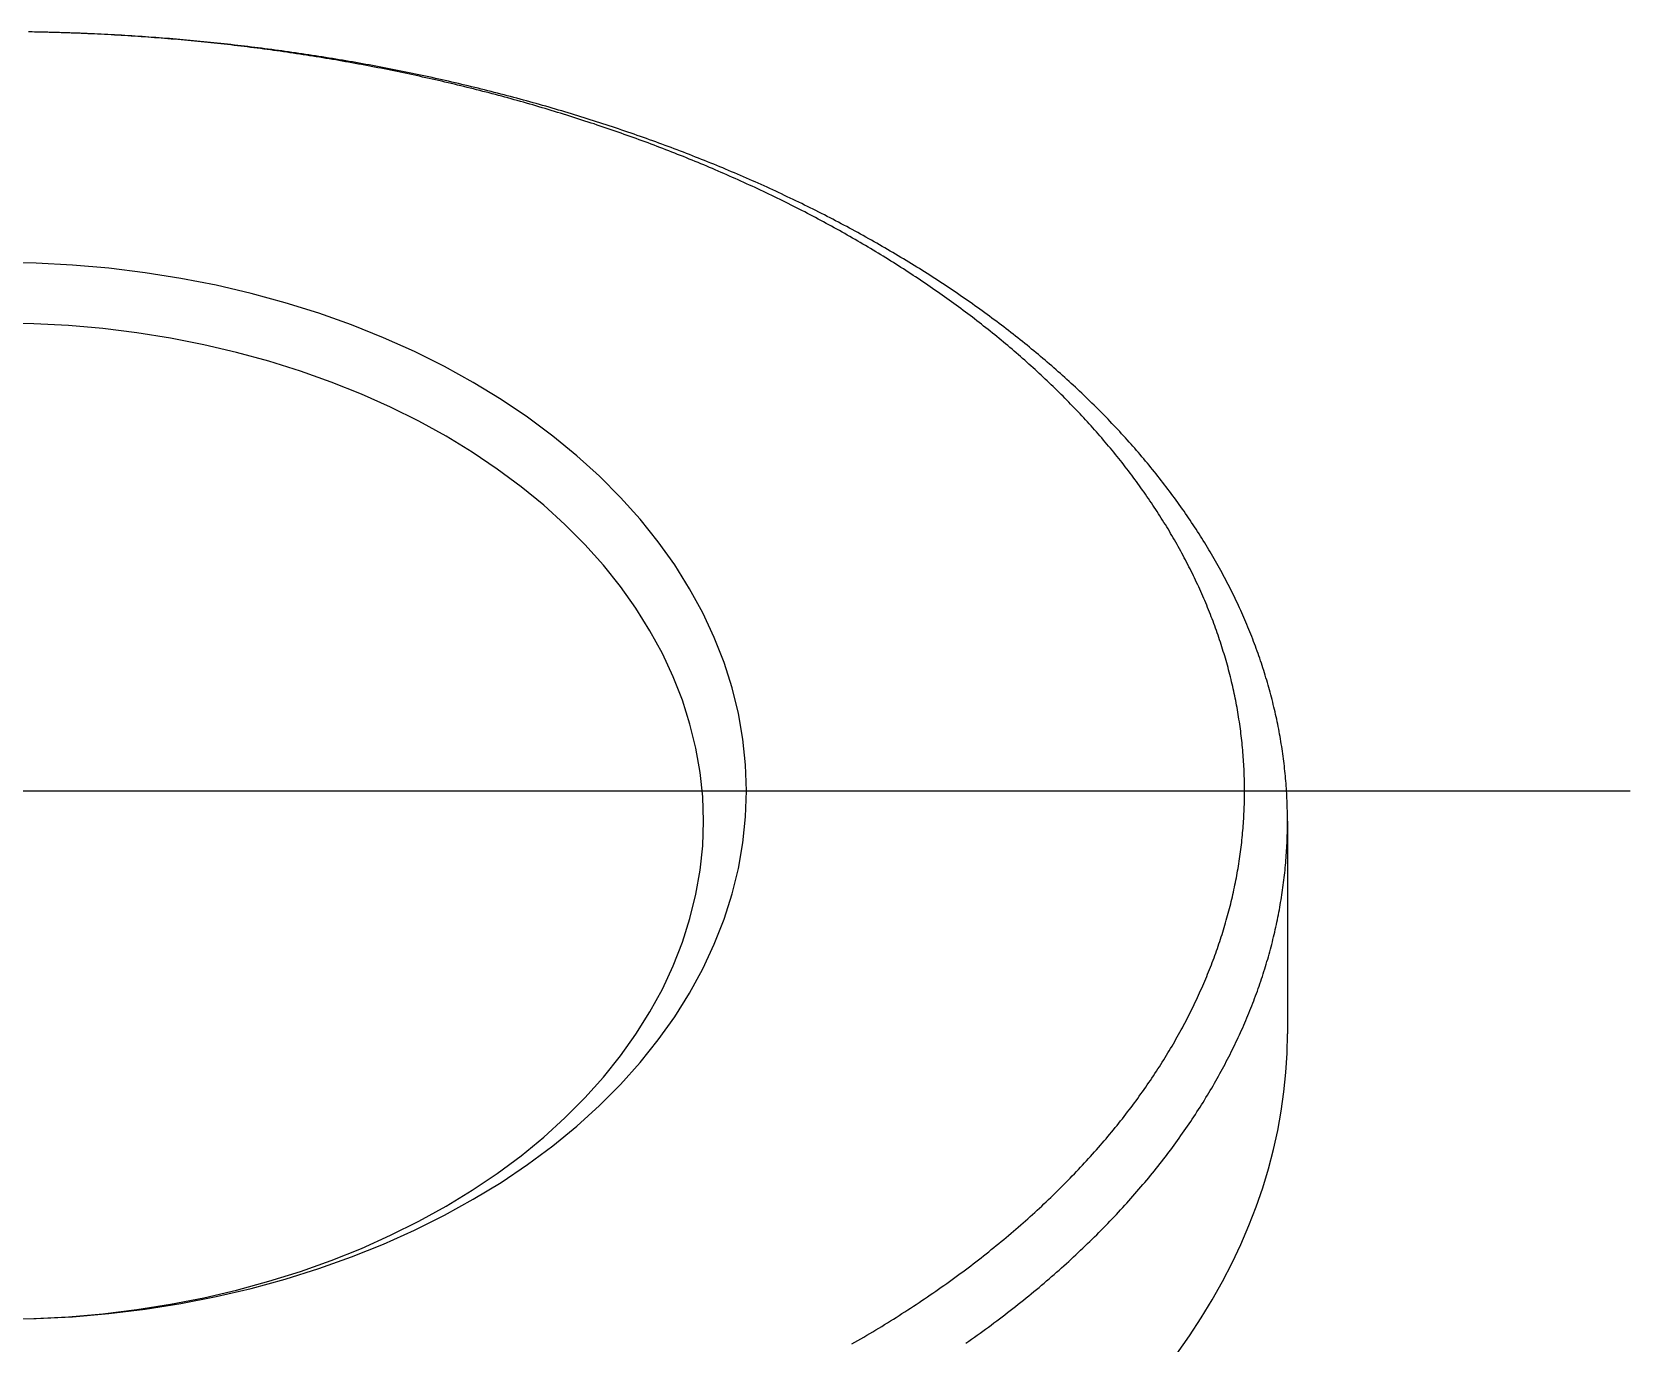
# Model space of a CAD drawing. Extents: x -8.1 to 52.5, y -19.1 to 43.1.
# Drawn here: x 43.22 to 52.53, y 33.47 to 41.11 of the extents above; entities that cross this region are included whole.
import ezdxf

# ---------------------------------------------------------------- set-up
doc = ezdxf.new("R2010")
doc.units = 0
doc.linetypes.add('CENTER', pattern=[50.8, 31.75, -6.35, 6.35, -6.35])
doc.layers.get('0').update_dxf_attribs({"linetype": 'CONTINUOUS'})
doc.layers.add('CENTER', color=1, linetype='CENTER')

msp = doc.modelspace()

# ---------------------------------------------------------------- linework, layer by layer
at = {"color": 7, "linetype": 'CONTINUOUS'}
msp.add_line((50.533025, 36.510943), (50.533025, 35.273506), dxfattribs=at)
at = {"color": 7}
for points in [[(48.6604, 33.4726, 0), (48.677, 33.4842, 0), (48.6936, 33.4958, 0), (48.71, 33.5075, 0), (48.7265, 33.5191, 0), (48.7429, 33.5309, 0), (48.7592, 33.5426, 0), (48.7754, 33.5544, 0), (48.7916, 33.5663, 0), (48.8077, 33.5782, 0), (48.8238, 33.5901, 0), (48.8398, 33.602, 0), (48.8557, 33.614, 0), (48.8715, 33.626, 0), (48.8873, 33.638, 0), (48.9031, 33.6501, 0), (48.9187, 33.6622, 0), (48.9343, 33.6744, 0), (48.9498, 33.6865, 0), (48.9653, 33.6987, 0), (48.9807, 33.711, 0), (48.996, 33.7232, 0), (49.0112, 33.7355, 0), (49.0264, 33.7478, 0), (49.0415, 33.7602, 0), (49.0565, 33.7726, 0), (49.0715, 33.785, 0), (49.0864, 33.7974, 0), (49.1012, 33.8099, 0), (49.1159, 33.8224, 0), (49.1306, 33.8349, 0), (49.1452, 33.8475, 0), (49.1598, 33.8601, 0), (49.1742, 33.8727, 0), (49.1886, 33.8853, 0), (49.2029, 33.8979, 0), (49.2172, 33.9106, 0), (49.2314, 33.9233, 0), (49.2455, 33.9361, 0), (49.2595, 33.9488, 0), (49.2734, 33.9616, 0), (49.2873, 33.9744, 0), (49.3011, 33.9873, 0), (49.3148, 34.0001, 0), (49.3285, 34.013, 0), (49.3421, 34.0259, 0), (49.3556, 34.0388, 0), (49.369, 34.0518, 0), (49.3824, 34.0647, 0), (49.3957, 34.0777, 0), (49.4089, 34.0907, 0), (49.422, 34.1038, 0), (49.4351, 34.1168, 0), (49.448, 34.1299, 0), (49.4609, 34.143, 0), (49.4738, 34.1561, 0), (49.4865, 34.1693, 0), (49.4992, 34.1824, 0), (49.5118, 34.1956, 0), (49.5243, 34.2088, 0), (49.5367, 34.222, 0), (49.5491, 34.2352, 0), (49.5614, 34.2485, 0), (49.5736, 34.2617, 0), (49.5857, 34.275, 0), (49.5977, 34.2883, 0), (49.6097, 34.3016, 0), (49.6216, 34.315, 0), (49.6334, 34.3283, 0), (49.6451, 34.3417, 0), (49.6568, 34.3551, 0), (49.6683, 34.3685, 0), (49.6798, 34.3819, 0), (49.6912, 34.3953, 0), (49.7026, 34.4087, 0), (49.7138, 34.4222, 0), (49.725, 34.4356, 0), (49.7361, 34.4491, 0), (49.7471, 34.4626, 0), (49.758, 34.4761, 0), (49.7689, 34.4897, 0), (49.7796, 34.5032, 0), (49.7903, 34.5168, 0), (49.8009, 34.5303, 0), (49.8115, 34.5439, 0), (49.822, 34.5575, 0), (49.8323, 34.5711, 0), (49.8426, 34.5848, 0), (49.8529, 34.5984, 0), (49.863, 34.6121, 0), (49.8731, 34.6257, 0), (49.8831, 34.6394, 0), (49.893, 34.6531, 0), (49.9029, 34.6668, 0), (49.9126, 34.6805, 0), (49.9223, 34.6943, 0), (49.9319, 34.708, 0), (49.9414, 34.7218, 0), (49.9509, 34.7355, 0), (49.9603, 34.7493, 0), (49.9696, 34.7631, 0), (49.9788, 34.7769, 0), (49.9879, 34.7907, 0), (49.997, 34.8046, 0), (50.006, 34.8184, 0), (50.0149, 34.8323, 0), (50.0237, 34.8461, 0), (50.0325, 34.86, 0), (50.0412, 34.8739, 0), (50.0498, 34.8878, 0), (50.0583, 34.9017, 0), (50.0668, 34.9156, 0), (50.0751, 34.9296, 0), (50.0834, 34.9435, 0), (50.0916, 34.9574, 0), (50.0998, 34.9714, 0), (50.1078, 34.9854, 0), (50.1158, 34.9994, 0), (50.1237, 35.0133, 0), (50.1316, 35.0273, 0), (50.1393, 35.0414, 0), (50.147, 35.0554, 0), (50.1546, 35.0694, 0), (50.1621, 35.0834, 0), (50.1696, 35.0975, 0), (50.1769, 35.1115, 0), (50.1842, 35.1256, 0), (50.1914, 35.1397, 0), (50.1986, 35.1537, 0), (50.2057, 35.1678, 0), (50.2126, 35.1819, 0), (50.2196, 35.196, 0), (50.2264, 35.2101, 0), (50.2331, 35.2243, 0), (50.2398, 35.2384, 0), (50.2464, 35.2525, 0), (50.253, 35.2667, 0), (50.2594, 35.2808, 0), (50.2658, 35.295, 0), (50.2721, 35.3091, 0), (50.2783, 35.3233, 0), (50.2845, 35.3375, 0), (50.2905, 35.3517, 0), (50.2965, 35.3659, 0), (50.3025, 35.3801, 0), (50.3083, 35.3943, 0), (50.3141, 35.4085, 0), (50.3198, 35.4227, 0), (50.3254, 35.4369, 0), (50.3309, 35.4511, 0), (50.3364, 35.4654, 0), (50.3418, 35.4796, 0), (50.3471, 35.4939, 0), (50.3523, 35.5081, 0), (50.3575, 35.5224, 0), (50.3626, 35.5366, 0), (50.3676, 35.5509, 0), (50.3725, 35.5652, 0), (50.3774, 35.5794, 0), (50.3822, 35.5937, 0), (50.3869, 35.608, 0), (50.3915, 35.6223, 0), (50.3961, 35.6366, 0), (50.4006, 35.6509, 0), (50.405, 35.6652, 0), (50.4093, 35.6795, 0), (50.4136, 35.6939, 0), (50.4178, 35.7082, 0), (50.4219, 35.7225, 0), (50.4259, 35.7368, 0), (50.4299, 35.7512, 0), (50.4337, 35.7655, 0), (50.4376, 35.7799, 0), (50.4413, 35.7942, 0), (50.4449, 35.8085, 0), (50.4485, 35.8229, 0), (50.452, 35.8373, 0), (50.4555, 35.8516, 0), (50.4588, 35.866, 0), (50.4621, 35.8804, 0), (50.4653, 35.8947, 0), (50.4685, 35.9091, 0), (50.4715, 35.9235, 0), (50.4745, 35.9379, 0), (50.4774, 35.9522, 0), (50.4803, 35.9666, 0), (50.483, 35.981, 0), (50.4857, 35.9954, 0), (50.4883, 36.0098, 0), (50.4909, 36.0242, 0), (50.4933, 36.0386, 0), (50.4957, 36.053, 0), (50.498, 36.0674, 0), (50.5003, 36.0818, 0), (50.5024, 36.0962, 0), (50.5045, 36.1106, 0), (50.5065, 36.125, 0), (50.5085, 36.1394, 0), (50.5104, 36.1539, 0), (50.5122, 36.1683, 0), (50.5139, 36.1827, 0), (50.5155, 36.1971, 0), (50.5171, 36.2115, 0), (50.5186, 36.226, 0), (50.52, 36.2404, 0), (50.5214, 36.2548, 0), (50.5226, 36.2692, 0), (50.5238, 36.2837, 0), (50.525, 36.2981, 0), (50.526, 36.3125, 0), (50.527, 36.327, 0), (50.5279, 36.3414, 0), (50.5287, 36.3558, 0), (50.5295, 36.3703, 0), (50.5302, 36.3847, 0), (50.5308, 36.3992, 0), (50.5313, 36.4136, 0), (50.5318, 36.428, 0), (50.5322, 36.4425, 0), (50.5325, 36.4569, 0), (50.5327, 36.4713, 0), (50.5329, 36.4858, 0), (50.533, 36.5002, 0), (50.533, 36.5147, 0), (50.533, 36.5291, 0), (50.5328, 36.5435, 0), (50.5326, 36.558, 0), (50.5323, 36.5724, 0), (50.532, 36.5868, 0), (50.5316, 36.6013, 0), (50.5311, 36.6157, 0), (50.5305, 36.6301, 0), (50.5298, 36.6445, 0), (50.5291, 36.659, 0), (50.5283, 36.6734, 0), (50.5275, 36.6878, 0), (50.5265, 36.7022, 0), (50.5255, 36.7167, 0), (50.5244, 36.7311, 0), (50.5232, 36.7455, 0), (50.522, 36.7599, 0), (50.5207, 36.7743, 0), (50.5193, 36.7887, 0), (50.5179, 36.8031, 0), (50.5163, 36.8175, 0), (50.5147, 36.8319, 0), (50.513, 36.8463, 0), (50.5113, 36.8607, 0), (50.5095, 36.8751, 0), (50.5075, 36.8894, 0), (50.5056, 36.9038, 0), (50.5035, 36.9182, 0), (50.5014, 36.9326, 0), (50.4992, 36.9469, 0), (50.4969, 36.9613, 0), (50.4946, 36.9756, 0), (50.4922, 36.99, 0), (50.4897, 37.0043, 0), (50.4871, 37.0187, 0), (50.4845, 37.033, 0), (50.4818, 37.0473, 0), (50.479, 37.0617, 0), (50.4761, 37.076, 0), (50.4732, 37.0903, 0), (50.4702, 37.1046, 0), (50.4671, 37.1189, 0), (50.464, 37.1332, 0), (50.4607, 37.1475, 0), (50.4574, 37.1618, 0), (50.4541, 37.176, 0), (50.4506, 37.1903, 0), (50.4471, 37.2045, 0), (50.4435, 37.2188, 0), (50.4399, 37.233, 0), (50.4361, 37.2473, 0), (50.4323, 37.2615, 0), (50.4284, 37.2757, 0), (50.4245, 37.2899, 0), (50.4205, 37.3041, 0), (50.4164, 37.3183, 0), (50.4122, 37.3325, 0), (50.4079, 37.3466, 0), (50.4036, 37.3608, 0), (50.3993, 37.3749, 0), (50.3948, 37.3891, 0), (50.3903, 37.4032, 0), (50.3857, 37.4173, 0), (50.381, 37.4314, 0), (50.3763, 37.4455, 0), (50.3715, 37.4596, 0), (50.3666, 37.4737, 0), (50.3616, 37.4877, 0), (50.3566, 37.5018, 0), (50.3515, 37.5158, 0), (50.3463, 37.5298, 0), (50.3411, 37.5438, 0), (50.3358, 37.5578, 0), (50.3304, 37.5718, 0), (50.325, 37.5858, 0), (50.3195, 37.5997, 0), (50.3139, 37.6137, 0), (50.3082, 37.6276, 0), (50.3025, 37.6415, 0), (50.2967, 37.6554, 0), (50.2909, 37.6693, 0), (50.2849, 37.6832, 0), (50.2789, 37.6971, 0), (50.2729, 37.7109, 0), (50.2667, 37.7247, 0), (50.2605, 37.7386, 0), (50.2542, 37.7524, 0), (50.2479, 37.7661, 0), (50.2415, 37.7799, 0), (50.235, 37.7937, 0), (50.2285, 37.8074, 0), (50.2218, 37.8211, 0), (50.2152, 37.8348, 0), (50.2084, 37.8485, 0), (50.2016, 37.8622, 0), (50.1947, 37.8758, 0), (50.1877, 37.8895, 0), (50.1807, 37.9031, 0), (50.1736, 37.9167, 0), (50.1665, 37.9303, 0), (50.1592, 37.9439, 0), (50.1519, 37.9574, 0), (50.1446, 37.9709, 0), (50.1371, 37.9844, 0), (50.1297, 37.9979, 0), (50.1221, 38.0114, 0), (50.1145, 38.0249, 0), (50.1068, 38.0383, 0), (50.099, 38.0517, 0), (50.0912, 38.0651, 0), (50.0833, 38.0785, 0), (50.0754, 38.0918, 0), (50.0674, 38.1052, 0), (50.0593, 38.1185, 0), (50.0511, 38.1318, 0), (50.0429, 38.1451, 0), (50.0347, 38.1583, 0), (50.0263, 38.1715, 0), (50.0179, 38.1848, 0), (50.0095, 38.198, 0), (50.001, 38.2111, 0), (49.9924, 38.2243, 0), (49.9837, 38.2374, 0), (49.975, 38.2505, 0), (49.9663, 38.2636, 0), (49.9574, 38.2766, 0), (49.9485, 38.2897, 0), (49.9396, 38.3027, 0), (49.9306, 38.3157, 0), (49.9215, 38.3287, 0), (49.9123, 38.3416, 0), (49.9031, 38.3545, 0), (49.8939, 38.3674, 0), (49.8846, 38.3803, 0), (49.8752, 38.3932, 0), (49.8658, 38.406, 0), (49.8563, 38.4188, 0), (49.8467, 38.4316, 0), (49.8371, 38.4444, 0), (49.8274, 38.4571, 0), (49.8177, 38.4698, 0), (49.8079, 38.4825, 0), (49.7981, 38.4952, 0), (49.7881, 38.5078, 0), (49.7782, 38.5204, 0), (49.7682, 38.533, 0), (49.7581, 38.5456, 0), (49.7479, 38.5581, 0), (49.7378, 38.5706, 0), (49.7275, 38.5831, 0), (49.7172, 38.5956, 0), (49.7068, 38.608, 0), (49.6964, 38.6204, 0), (49.6859, 38.6328, 0), (49.6754, 38.6452, 0), (49.6648, 38.6575, 0), (49.6542, 38.6698, 0), (49.6435, 38.6821, 0), (49.6327, 38.6943, 0), (49.6219, 38.7065, 0), (49.6111, 38.7187, 0), (49.6002, 38.7309, 0), (49.5892, 38.743, 0), (49.5782, 38.7552, 0), (49.5671, 38.7672, 0), (49.556, 38.7793, 0), (49.5448, 38.7913, 0), (49.5336, 38.8033, 0), (49.5223, 38.8153, 0), (49.511, 38.8272, 0), (49.4996, 38.8392, 0), (49.4882, 38.8511, 0), (49.4767, 38.8629, 0), (49.4651, 38.8748, 0), (49.4535, 38.8866, 0), (49.4419, 38.8983, 0), (49.4302, 38.9101, 0), (49.4185, 38.9218, 0), (49.4067, 38.9335, 0), (49.3948, 38.9452, 0), (49.3829, 38.9568, 0), (49.371, 38.9684, 0), (49.359, 38.98, 0), (49.3469, 38.9915, 0), (49.3348, 39.0031, 0), (49.3227, 39.0146, 0), (49.3105, 39.026, 0), (49.2983, 39.0375, 0), (49.286, 39.0489, 0), (49.2736, 39.0603, 0), (49.2612, 39.0716, 0), (49.2488, 39.0829, 0), (49.2363, 39.0942, 0), (49.2238, 39.1055, 0), (49.2112, 39.1167, 0), (49.1986, 39.128, 0), (49.1859, 39.1391, 0), (49.1732, 39.1503, 0), (49.1604, 39.1614, 0), (49.1476, 39.1725, 0), (49.1347, 39.1836, 0), (49.1218, 39.1946, 0), (49.1088, 39.2056, 0), (49.0958, 39.2166, 0), (49.0828, 39.2276, 0), (49.0697, 39.2385, 0), (49.0565, 39.2494, 0), (49.0433, 39.2602, 0), (49.0301, 39.2711, 0), (49.0168, 39.2819, 0), (49.0035, 39.2927, 0), (48.9901, 39.3034, 0), (48.9767, 39.3141, 0), (48.9632, 39.3248, 0), (48.9497, 39.3355, 0), (48.9361, 39.3461, 0), (48.9225, 39.3567, 0), (48.9089, 39.3673, 0), (48.8952, 39.3778, 0), (48.8815, 39.3883, 0), (48.8677, 39.3988, 0), (48.8539, 39.4093, 0), (48.84, 39.4197, 0), (48.8261, 39.4301, 0), (48.8122, 39.4405, 0), (48.7982, 39.4508, 0), (48.7841, 39.4611, 0), (48.77, 39.4714, 0), (48.7559, 39.4816, 0), (48.7418, 39.4918, 0), (48.7276, 39.502, 0), (48.7133, 39.5122, 0), (48.699, 39.5223, 0), (48.6847, 39.5324, 0), (48.6703, 39.5425, 0), (48.6559, 39.5525, 0), (48.6414, 39.5625, 0), (48.6269, 39.5725, 0), (48.6124, 39.5825, 0), (48.5978, 39.5924, 0), (48.5832, 39.6023, 0), (48.5685, 39.6121, 0), (48.5538, 39.6219, 0), (48.5391, 39.6317, 0), (48.5243, 39.6415, 0), (48.5095, 39.6512, 0), (48.4946, 39.6609, 0), (48.4797, 39.6706, 0), (48.4648, 39.6803, 0), (48.4498, 39.6899, 0), (48.4348, 39.6995, 0), (48.4197, 39.709, 0), (48.4046, 39.7185, 0), (48.3895, 39.728, 0), (48.3743, 39.7375, 0), (48.3591, 39.7469, 0), (48.3438, 39.7563, 0), (48.3285, 39.7657, 0), (48.3132, 39.775, 0), (48.2978, 39.7843, 0), (48.2824, 39.7936, 0), (48.267, 39.8029, 0), (48.2515, 39.8121, 0), (48.236, 39.8213, 0), (48.2205, 39.8304, 0), (48.2049, 39.8395, 0), (48.1893, 39.8486, 0), (48.1736, 39.8577, 0), (48.1579, 39.8667, 0), (48.1422, 39.8757, 0), (48.1264, 39.8847, 0), (48.1106, 39.8936, 0), (48.0948, 39.9025, 0), (48.0789, 39.9114, 0), (48.063, 39.9202, 0), (48.0471, 39.929, 0), (48.0311, 39.9378, 0), (48.0151, 39.9465, 0), (47.999, 39.9553, 0), (47.983, 39.9639, 0), (47.9668, 39.9726, 0), (47.9507, 39.9812, 0), (47.9345, 39.9898, 0), (47.9183, 39.9983, 0), (47.9021, 40.0069, 0), (47.8858, 40.0154, 0), (47.8695, 40.0238, 0), (47.8531, 40.0322, 0), (47.8367, 40.0406, 0), (47.8203, 40.049, 0), (47.8039, 40.0573, 0), (47.7874, 40.0656, 0), (47.7709, 40.0739, 0), (47.7544, 40.0821, 0), (47.7378, 40.0903, 0), (47.7212, 40.0985, 0), (47.7046, 40.1067, 0), (47.6879, 40.1148, 0), (47.6712, 40.1228, 0), (47.6545, 40.1309, 0), (47.6377, 40.1389, 0), (47.6209, 40.1469, 0), (47.6041, 40.1548, 0), (47.5873, 40.1627, 0), (47.5704, 40.1706, 0), (47.5535, 40.1784, 0), (47.5366, 40.1863, 0), (47.5196, 40.194, 0), (47.5026, 40.2018, 0), (47.4856, 40.2095, 0), (47.4686, 40.2172, 0), (47.4515, 40.2248, 0), (47.4344, 40.2325, 0), (47.4173, 40.24, 0), (47.4001, 40.2476, 0), (47.3829, 40.2551, 0), (47.3657, 40.2626, 0), (47.3485, 40.2701, 0), (47.3312, 40.2775, 0), (47.3139, 40.2849, 0), (47.2966, 40.2922, 0), (47.2792, 40.2995, 0), (47.2619, 40.3068, 0), (47.2445, 40.3141, 0), (47.227, 40.3213, 0), (47.2096, 40.3285, 0), (47.1921, 40.3357, 0), (47.1746, 40.3428, 0), (47.1571, 40.3499, 0), (47.1395, 40.357, 0), (47.1219, 40.364, 0), (47.1043, 40.371, 0), (47.0867, 40.3779, 0), (47.069, 40.3849, 0), (47.0514, 40.3918, 0), (47.0337, 40.3986, 0), (47.0159, 40.4054, 0), (46.9982, 40.4122, 0), (46.9804, 40.419, 0), (46.9626, 40.4257, 0), (46.9448, 40.4324, 0), (46.927, 40.4391, 0), (46.9091, 40.4457, 0), (46.8912, 40.4523, 0), (46.8733, 40.4589, 0), (46.8554, 40.4654, 0), (46.8374, 40.4719, 0), (46.8194, 40.4784, 0), (46.8014, 40.4848, 0), (46.7834, 40.4912, 0), (46.7654, 40.4976, 0), (46.7473, 40.5039, 0), (46.7292, 40.5102, 0), (46.7111, 40.5165, 0), (46.693, 40.5227, 0), (46.6749, 40.5289, 0), (46.6567, 40.5351, 0), (46.6385, 40.5412, 0), (46.6203, 40.5473, 0), (46.6021, 40.5534, 0), (46.5838, 40.5594, 0), (46.5656, 40.5654, 0), (46.5473, 40.5714, 0), (46.529, 40.5773, 0), (46.5106, 40.5832, 0), (46.4923, 40.589, 0), (46.4739, 40.5949, 0), (46.4555, 40.6007, 0), (46.4371, 40.6064, 0), (46.4187, 40.6122, 0), (46.4003, 40.6179, 0), (46.3818, 40.6235, 0), (46.3634, 40.6292, 0), (46.3449, 40.6348, 0), (46.3264, 40.6403, 0), (46.3078, 40.6458, 0), (46.2893, 40.6513, 0), (46.2707, 40.6568, 0), (46.2521, 40.6622, 0), (46.2335, 40.6676, 0), (46.2149, 40.673, 0), (46.1963, 40.6783, 0), (46.1776, 40.6836, 0), (46.159, 40.6889, 0), (46.1403, 40.6941, 0), (46.1216, 40.6993, 0), (46.1028, 40.7045, 0), (46.0841, 40.7096, 0), (46.0654, 40.7147, 0), (46.0466, 40.7198, 0), (46.0278, 40.7248, 0), (46.009, 40.7298, 0), (45.9902, 40.7348, 0), (45.9713, 40.7397, 0), (45.9525, 40.7446, 0), (45.9336, 40.7495, 0), (45.9147, 40.7543, 0), (45.8958, 40.7591, 0), (45.8769, 40.7639, 0), (45.858, 40.7686, 0), (45.839, 40.7734, 0), (45.82, 40.778, 0), (45.8011, 40.7827, 0), (45.7821, 40.7873, 0), (45.7631, 40.7918, 0), (45.744, 40.7964, 0), (45.725, 40.8009, 0), (45.7059, 40.8054, 0), (45.6869, 40.8098, 0), (45.6678, 40.8142, 0), (45.6487, 40.8186, 0), (45.6296, 40.8229, 0), (45.6104, 40.8272, 0), (45.5913, 40.8315, 0), (45.5721, 40.8357, 0), (45.553, 40.8399, 0), (45.5338, 40.8441, 0), (45.5146, 40.8483, 0), (45.4954, 40.8524, 0), (45.4762, 40.8564, 0), (45.4569, 40.8605, 0), (45.4377, 40.8645, 0), (45.4184, 40.8685, 0), (45.3991, 40.8724, 0), (45.3798, 40.8763, 0), (45.3605, 40.8802, 0), (45.3412, 40.8841, 0), (45.3219, 40.8879, 0), (45.3026, 40.8917, 0), (45.2832, 40.8954, 0), (45.2638, 40.8991, 0), (45.2445, 40.9028, 0), (45.2251, 40.9064, 0), (45.2057, 40.9101, 0), (45.1863, 40.9136, 0), (45.1668, 40.9172, 0), (45.1474, 40.9207, 0), (45.1279, 40.9242, 0), (45.1085, 40.9276, 0), (45.089, 40.9311, 0), (45.0695, 40.9345, 0), (45.05, 40.9378, 0), (45.0305, 40.9411, 0), (45.011, 40.9444, 0), (44.9915, 40.9477, 0), (44.972, 40.9509, 0), (44.9524, 40.9541, 0), (44.9329, 40.9572, 0), (44.9133, 40.9604, 0), (44.8937, 40.9634, 0), (44.8741, 40.9665, 0), (44.8545, 40.9695, 0), (44.8349, 40.9725, 0), (44.8153, 40.9755, 0), (44.7957, 40.9784, 0), (44.776, 40.9813, 0), (44.7564, 40.9842, 0), (44.7367, 40.987, 0), (44.7171, 40.9898, 0), (44.6974, 40.9925, 0), (44.6777, 40.9953, 0), (44.658, 40.998, 0), (44.6383, 41.0006, 0), (44.6186, 41.0033, 0), (44.5989, 41.0059, 0), (44.5791, 41.0084, 0), (44.5594, 41.0109, 0), (44.5397, 41.0134, 0), (44.5199, 41.0159, 0), (44.5002, 41.0183, 0), (44.4804, 41.0207, 0), (44.4606, 41.0231, 0), (44.4408, 41.0254, 0), (44.421, 41.0277, 0), (44.4012, 41.03, 0), (44.3814, 41.0322, 0), (44.3616, 41.0344, 0), (44.3418, 41.0366, 0), (44.322, 41.0388, 0), (44.3021, 41.0409, 0), (44.2823, 41.0429, 0), (44.2624, 41.045, 0), (44.2426, 41.047, 0), (44.2227, 41.0489, 0), (44.2028, 41.0509, 0), (44.183, 41.0528, 0), (44.1631, 41.0547, 0), (44.1432, 41.0565, 0), (44.1233, 41.0583, 0), (44.1034, 41.0601, 0), (44.0835, 41.0618, 0), (44.0636, 41.0635, 0), (44.0437, 41.0652, 0), (44.0238, 41.0669, 0), (44.0038, 41.0685, 0), (43.9839, 41.0701, 0), (43.964, 41.0716, 0), (43.944, 41.0731, 0), (43.9241, 41.0746, 0), (43.9041, 41.076, 0), (43.8841, 41.0774, 0), (43.8642, 41.0788, 0), (43.8442, 41.0802, 0), (43.8242, 41.0815, 0), (43.8043, 41.0828, 0), (43.7843, 41.084, 0), (43.7643, 41.0852, 0), (43.7443, 41.0864, 0), (43.7243, 41.0876, 0), (43.7043, 41.0887, 0), (43.6843, 41.0898, 0), (43.6643, 41.0908, 0), (43.6443, 41.0918, 0), (43.6243, 41.0928, 0), (43.6043, 41.0938, 0), (43.5843, 41.0947, 0), (43.5643, 41.0956, 0), (43.5442, 41.0964, 0), (43.5242, 41.0973, 0), (43.5042, 41.0981, 0), (43.4842, 41.0988, 0), (43.4641, 41.0995, 0), (43.4441, 41.1002, 0), (43.424, 41.1009, 0), (43.404, 41.1015, 0), (43.384, 41.1021, 0), (43.3639, 41.1027, 0), (43.3439, 41.1032, 0), (43.3238, 41.1037, 0), (43.3038, 41.1041, 0), (43.2837, 41.1046, 0), (43.2637, 41.105, 0), (43.2436, 41.1053, 0), (43.2236, 41.1057, 0), (43.2035, 41.1059, 0)], [(47.9974, 33.4676, 0), (48.0149, 33.4777, 0), (48.0323, 33.4878, 0), (48.0497, 33.4979, 0), (48.0671, 33.5081, 0), (48.0844, 33.5184, 0), (48.1017, 33.5286, 0), (48.1189, 33.5389, 0), (48.1361, 33.5493, 0), (48.1532, 33.5597, 0), (48.1703, 33.5701, 0), (48.1874, 33.5806, 0), (48.2043, 33.5911, 0), (48.2213, 33.6016, 0), (48.2382, 33.6122, 0), (48.255, 33.6228, 0), (48.2718, 33.6335, 0), (48.2885, 33.6442, 0), (48.3052, 33.6549, 0), (48.3218, 33.6657, 0), (48.3384, 33.6765, 0), (48.3549, 33.6873, 0), (48.3714, 33.6982, 0), (48.3878, 33.7091, 0), (48.4041, 33.7201, 0), (48.4204, 33.7311, 0), (48.4367, 33.7421, 0), (48.4529, 33.7532, 0), (48.469, 33.7643, 0), (48.4851, 33.7754, 0), (48.5011, 33.7866, 0), (48.517, 33.7978, 0), (48.5329, 33.809, 0), (48.5488, 33.8203, 0), (48.5645, 33.8316, 0), (48.5803, 33.8429, 0), (48.5959, 33.8543, 0), (48.6115, 33.8657, 0), (48.627, 33.8771, 0), (48.6425, 33.8886, 0), (48.6579, 33.9001, 0), (48.6732, 33.9116, 0), (48.6885, 33.9232, 0), (48.7037, 33.9348, 0), (48.7189, 33.9464, 0), (48.7339, 33.9581, 0), (48.7489, 33.9698, 0), (48.7639, 33.9815, 0), (48.7788, 33.9932, 0), (48.7936, 34.005, 0), (48.8083, 34.0168, 0), (48.823, 34.0286, 0), (48.8376, 34.0405, 0), (48.8521, 34.0524, 0), (48.8666, 34.0643, 0), (48.881, 34.0763, 0), (48.8953, 34.0882, 0), (48.9096, 34.1002, 0), (48.9238, 34.1123, 0), (48.9379, 34.1243, 0), (48.952, 34.1364, 0), (48.9659, 34.1485, 0), (48.9799, 34.1606, 0), (48.9937, 34.1728, 0), (49.0075, 34.1849, 0), (49.0212, 34.1971, 0), (49.0348, 34.2094, 0), (49.0484, 34.2216, 0), (49.0619, 34.2339, 0), (49.0753, 34.2462, 0), (49.0886, 34.2585, 0), (49.1019, 34.2708, 0), (49.1151, 34.2832, 0), (49.1282, 34.2956, 0), (49.1413, 34.308, 0), (49.1543, 34.3204, 0), (49.1672, 34.3328, 0), (49.18, 34.3453, 0), (49.1928, 34.3578, 0), (49.2055, 34.3703, 0), (49.2181, 34.3828, 0), (49.2306, 34.3954, 0), (49.2431, 34.4079, 0), (49.2555, 34.4205, 0), (49.2678, 34.4331, 0), (49.2801, 34.4458, 0), (49.2923, 34.4584, 0), (49.3044, 34.471, 0), (49.3164, 34.4837, 0), (49.3283, 34.4964, 0), (49.3402, 34.5091, 0), (49.352, 34.5218, 0), (49.3637, 34.5346, 0), (49.3754, 34.5473, 0), (49.3869, 34.5601, 0), (49.3984, 34.5729, 0), (49.4098, 34.5857, 0), (49.4212, 34.5985, 0), (49.4324, 34.6114, 0), (49.4436, 34.6242, 0), (49.4547, 34.6371, 0), (49.4657, 34.6499, 0), (49.4767, 34.6628, 0), (49.4876, 34.6757, 0), (49.4984, 34.6886, 0), (49.5091, 34.7016, 0), (49.5197, 34.7145, 0), (49.5303, 34.7275, 0), (49.5408, 34.7404, 0), (49.5512, 34.7534, 0), (49.5615, 34.7664, 0), (49.5718, 34.7794, 0), (49.582, 34.7924, 0), (49.5921, 34.8055, 0), (49.6021, 34.8185, 0), (49.6121, 34.8316, 0), (49.622, 34.8446, 0), (49.6318, 34.8577, 0), (49.6415, 34.8708, 0), (49.6512, 34.8839, 0), (49.6608, 34.8971, 0), (49.6703, 34.9102, 0), (49.6797, 34.9233, 0), (49.6891, 34.9365, 0), (49.6984, 34.9497, 0), (49.7076, 34.9628, 0), (49.7167, 34.976, 0), (49.7258, 34.9892, 0), (49.7348, 35.0024, 0), (49.7437, 35.0157, 0), (49.7525, 35.0289, 0), (49.7613, 35.0421, 0), (49.77, 35.0554, 0), (49.7786, 35.0687, 0), (49.7872, 35.0819, 0), (49.7956, 35.0952, 0), (49.804, 35.1085, 0), (49.8123, 35.1218, 0), (49.8206, 35.1352, 0), (49.8287, 35.1485, 0), (49.8368, 35.1618, 0), (49.8449, 35.1752, 0), (49.8528, 35.1885, 0), (49.8607, 35.2019, 0), (49.8685, 35.2153, 0), (49.8762, 35.2286, 0), (49.8838, 35.242, 0), (49.8914, 35.2554, 0), (49.8989, 35.2689, 0), (49.9064, 35.2823, 0), (49.9137, 35.2957, 0), (49.921, 35.3091, 0), (49.9282, 35.3226, 0), (49.9353, 35.336, 0), (49.9424, 35.3495, 0), (49.9494, 35.3629, 0), (49.9563, 35.3764, 0), (49.9631, 35.3899, 0), (49.9699, 35.4034, 0), (49.9766, 35.4169, 0), (49.9832, 35.4304, 0), (49.9897, 35.4439, 0), (49.9962, 35.4574, 0), (50.0026, 35.4709, 0), (50.0089, 35.4845, 0), (50.0152, 35.498, 0), (50.0213, 35.5115, 0), (50.0275, 35.5251, 0), (50.0335, 35.5387, 0), (50.0394, 35.5522, 0), (50.0453, 35.5658, 0), (50.0511, 35.5794, 0), (50.0569, 35.5929, 0), (50.0625, 35.6065, 0), (50.0681, 35.6201, 0), (50.0737, 35.6337, 0), (50.0791, 35.6473, 0), (50.0845, 35.6609, 0), (50.0898, 35.6745, 0), (50.095, 35.6882, 0), (50.1002, 35.7018, 0), (50.1053, 35.7154, 0), (50.1103, 35.729, 0), (50.1152, 35.7427, 0), (50.1201, 35.7563, 0), (50.1249, 35.77, 0), (50.1296, 35.7836, 0), (50.1342, 35.7973, 0), (50.1388, 35.8109, 0), (50.1433, 35.8246, 0), (50.1478, 35.8383, 0), (50.1521, 35.852, 0), (50.1564, 35.8656, 0), (50.1606, 35.8793, 0), (50.1648, 35.893, 0), (50.1688, 35.9067, 0), (50.1728, 35.9204, 0), (50.1768, 35.9341, 0), (50.1806, 35.9478, 0), (50.1844, 35.9615, 0), (50.1881, 35.9752, 0), (50.1918, 35.9889, 0), (50.1953, 36.0027, 0), (50.1988, 36.0164, 0), (50.2023, 36.0301, 0), (50.2056, 36.0438, 0), (50.2089, 36.0576, 0), (50.2121, 36.0713, 0), (50.2152, 36.085, 0), (50.2183, 36.0988, 0), (50.2213, 36.1125, 0), (50.2242, 36.1263, 0), (50.2271, 36.14, 0), (50.2299, 36.1538, 0), (50.2326, 36.1675, 0), (50.2352, 36.1813, 0), (50.2378, 36.195, 0), (50.2403, 36.2088, 0), (50.2427, 36.2225, 0), (50.2451, 36.2363, 0), (50.2474, 36.2501, 0), (50.2496, 36.2638, 0), (50.2517, 36.2776, 0), (50.2538, 36.2914, 0), (50.2558, 36.3051, 0), (50.2577, 36.3189, 0), (50.2596, 36.3327, 0), (50.2614, 36.3465, 0), (50.2631, 36.3602, 0), (50.2647, 36.374, 0), (50.2663, 36.3878, 0), (50.2678, 36.4016, 0), (50.2692, 36.4154, 0), (50.2706, 36.4292, 0), (50.2719, 36.443, 0), (50.2731, 36.4567, 0), (50.2743, 36.4705, 0), (50.2753, 36.4843, 0), (50.2763, 36.4981, 0), (50.2773, 36.5119, 0), (50.2781, 36.5257, 0), (50.2789, 36.5395, 0), (50.2797, 36.5533, 0), (50.2803, 36.5671, 0), (50.2809, 36.5809, 0), (50.2814, 36.5947, 0), (50.2819, 36.6085, 0), (50.2822, 36.6223, 0), (50.2825, 36.6361, 0), (50.2828, 36.6499, 0), (50.2829, 36.6637, 0), (50.283, 36.6775, 0), (50.283, 36.6913, 0), (50.283, 36.7051, 0), (50.2828, 36.7189, 0), (50.2826, 36.7327, 0), (50.2824, 36.7465, 0), (50.282, 36.7602, 0), (50.2816, 36.774, 0), (50.2812, 36.7878, 0), (50.2806, 36.8016, 0), (50.28, 36.8154, 0), (50.2793, 36.8292, 0), (50.2785, 36.843, 0), (50.2777, 36.8567, 0), (50.2768, 36.8705, 0), (50.2758, 36.8843, 0), (50.2748, 36.8981, 0), (50.2737, 36.9119, 0), (50.2725, 36.9256, 0), (50.2712, 36.9394, 0), (50.2699, 36.9532, 0), (50.2685, 36.9669, 0), (50.2671, 36.9807, 0), (50.2655, 36.9944, 0), (50.2639, 37.0082, 0), (50.2622, 37.0219, 0), (50.2605, 37.0357, 0), (50.2587, 37.0494, 0), (50.2568, 37.0632, 0), (50.2548, 37.0769, 0), (50.2528, 37.0906, 0), (50.2507, 37.1044, 0), (50.2485, 37.1181, 0), (50.2463, 37.1318, 0), (50.244, 37.1455, 0), (50.2416, 37.1593, 0), (50.2392, 37.173, 0), (50.2366, 37.1867, 0), (50.234, 37.2004, 0), (50.2314, 37.2141, 0), (50.2286, 37.2277, 0), (50.2258, 37.2414, 0), (50.223, 37.2551, 0), (50.22, 37.2688, 0), (50.217, 37.2824, 0), (50.2139, 37.2961, 0), (50.2108, 37.3097, 0), (50.2076, 37.3234, 0), (50.2043, 37.337, 0), (50.2009, 37.3507, 0), (50.1975, 37.3643, 0), (50.194, 37.3779, 0), (50.1904, 37.3915, 0), (50.1867, 37.4051, 0), (50.183, 37.4187, 0), (50.1793, 37.4323, 0), (50.1754, 37.4458, 0), (50.1715, 37.4594, 0), (50.1675, 37.473, 0), (50.1635, 37.4865, 0), (50.1593, 37.5001, 0), (50.1551, 37.5136, 0), (50.1509, 37.5271, 0), (50.1466, 37.5406, 0), (50.1422, 37.5541, 0), (50.1377, 37.5676, 0), (50.1332, 37.5811, 0), (50.1286, 37.5946, 0), (50.1239, 37.608, 0), (50.1192, 37.6215, 0), (50.1143, 37.6349, 0), (50.1095, 37.6483, 0), (50.1045, 37.6617, 0), (50.0995, 37.6751, 0), (50.0945, 37.6885, 0), (50.0893, 37.7019, 0), (50.0841, 37.7153, 0), (50.0788, 37.7286, 0), (50.0735, 37.742, 0), (50.0681, 37.7553, 0), (50.0626, 37.7686, 0), (50.0571, 37.7819, 0), (50.0514, 37.7952, 0), (50.0458, 37.8085, 0), (50.04, 37.8218, 0), (50.0342, 37.835, 0), (50.0283, 37.8483, 0), (50.0224, 37.8615, 0), (50.0164, 37.8747, 0), (50.0103, 37.8879, 0), (50.0042, 37.9011, 0), (49.998, 37.9142, 0), (49.9917, 37.9274, 0), (49.9854, 37.9405, 0), (49.979, 37.9536, 0), (49.9725, 37.9668, 0), (49.966, 37.9798, 0), (49.9594, 37.9929, 0), (49.9527, 38.006, 0), (49.946, 38.019, 0), (49.9392, 38.032, 0), (49.9323, 38.0451, 0), (49.9254, 38.058, 0), (49.9184, 38.071, 0), (49.9114, 38.084, 0), (49.9043, 38.0969, 0), (49.8971, 38.1098, 0), (49.8899, 38.1227, 0), (49.8826, 38.1356, 0), (49.8752, 38.1485, 0), (49.8678, 38.1614, 0), (49.8603, 38.1742, 0), (49.8527, 38.187, 0), (49.8451, 38.1998, 0), (49.8374, 38.2126, 0), (49.8297, 38.2253, 0), (49.8219, 38.2381, 0), (49.814, 38.2508, 0), (49.8061, 38.2635, 0), (49.7981, 38.2762, 0), (49.7901, 38.2888, 0), (49.782, 38.3015, 0), (49.7738, 38.3141, 0), (49.7656, 38.3267, 0), (49.7573, 38.3393, 0), (49.7489, 38.3519, 0), (49.7405, 38.3644, 0), (49.7321, 38.3769, 0), (49.7235, 38.3894, 0), (49.7149, 38.4019, 0), (49.7063, 38.4144, 0), (49.6976, 38.4268, 0), (49.6888, 38.4392, 0), (49.68, 38.4516, 0), (49.6711, 38.464, 0), (49.6622, 38.4763, 0), (49.6532, 38.4887, 0), (49.6442, 38.501, 0), (49.6351, 38.5133, 0), (49.6259, 38.5255, 0), (49.6167, 38.5378, 0), (49.6074, 38.55, 0), (49.598, 38.5622, 0), (49.5887, 38.5743, 0), (49.5792, 38.5865, 0), (49.5697, 38.5986, 0), (49.5601, 38.6107, 0), (49.5505, 38.6228, 0), (49.5409, 38.6349, 0), (49.5311, 38.6469, 0), (49.5213, 38.6589, 0), (49.5115, 38.6709, 0), (49.5016, 38.6828, 0), (49.4917, 38.6948, 0), (49.4817, 38.7067, 0), (49.4716, 38.7186, 0), (49.4615, 38.7304, 0), (49.4514, 38.7423, 0), (49.4411, 38.7541, 0), (49.4309, 38.7659, 0), (49.4205, 38.7776, 0), (49.4102, 38.7894, 0), (49.3997, 38.8011, 0), (49.3893, 38.8128, 0), (49.3787, 38.8244, 0), (49.3682, 38.8361, 0), (49.3575, 38.8477, 0), (49.3468, 38.8592, 0), (49.3361, 38.8708, 0), (49.3253, 38.8823, 0), (49.3145, 38.8938, 0), (49.3036, 38.9053, 0), (49.2927, 38.9167, 0), (49.2817, 38.9282, 0), (49.2706, 38.9396, 0), (49.2595, 38.9509, 0), (49.2484, 38.9623, 0), (49.2372, 38.9736, 0), (49.226, 38.9849, 0), (49.2147, 38.9962, 0), (49.2034, 39.0074, 0), (49.192, 39.0186, 0), (49.1805, 39.0298, 0), (49.1691, 39.041, 0), (49.1575, 39.0521, 0), (49.1459, 39.0632, 0), (49.1343, 39.0743, 0), (49.1226, 39.0853, 0), (49.1109, 39.0963, 0), (49.0991, 39.1073, 0), (49.0873, 39.1183, 0), (49.0755, 39.1293, 0), (49.0635, 39.1402, 0), (49.0516, 39.1511, 0), (49.0396, 39.1619, 0), (49.0275, 39.1728, 0), (49.0154, 39.1836, 0), (49.0033, 39.1944, 0), (48.9911, 39.2051, 0), (48.9788, 39.2159, 0), (48.9665, 39.2266, 0), (48.9542, 39.2372, 0), (48.9418, 39.2479, 0), (48.9294, 39.2585, 0), (48.9169, 39.2691, 0), (48.9044, 39.2797, 0), (48.8918, 39.2902, 0), (48.8792, 39.3007, 0), (48.8666, 39.3112, 0), (48.8539, 39.3217, 0), (48.8411, 39.3321, 0), (48.8284, 39.3425, 0), (48.8155, 39.3529, 0), (48.8027, 39.3632, 0), (48.7897, 39.3735, 0), (48.7768, 39.3838, 0), (48.7638, 39.3941, 0), (48.7507, 39.4043, 0), (48.7376, 39.4145, 0), (48.7245, 39.4247, 0), (48.7113, 39.4349, 0), (48.6981, 39.445, 0), (48.6848, 39.4551, 0), (48.6715, 39.4651, 0), (48.6581, 39.4752, 0), (48.6447, 39.4852, 0), (48.6313, 39.4952, 0), (48.6178, 39.5051, 0), (48.6043, 39.5151, 0), (48.5907, 39.525, 0), (48.5771, 39.5348, 0), (48.5635, 39.5447, 0), (48.5498, 39.5545, 0), (48.5361, 39.5643, 0), (48.5223, 39.5741, 0), (48.5085, 39.5838, 0), (48.4946, 39.5935, 0), (48.4807, 39.6032, 0), (48.4668, 39.6128, 0), (48.4528, 39.6224, 0), (48.4388, 39.632, 0), (48.4248, 39.6416, 0), (48.4107, 39.6511, 0), (48.3965, 39.6606, 0), (48.3823, 39.6701, 0), (48.3681, 39.6795, 0), (48.3539, 39.6889, 0), (48.3396, 39.6983, 0), (48.3253, 39.7077, 0), (48.3109, 39.717, 0), (48.2965, 39.7263, 0), (48.282, 39.7356, 0), (48.2675, 39.7448, 0), (48.253, 39.754, 0), (48.2385, 39.7632, 0), (48.2239, 39.7724, 0), (48.2092, 39.7815, 0), (48.1945, 39.7906, 0), (48.1798, 39.7997, 0), (48.1651, 39.8087, 0), (48.1503, 39.8177, 0), (48.1355, 39.8267, 0), (48.1206, 39.8357, 0), (48.1057, 39.8446, 0), (48.0908, 39.8535, 0), (48.0758, 39.8623, 0), (48.0608, 39.8712, 0), (48.0458, 39.88, 0), (48.0307, 39.8887, 0), (48.0156, 39.8975, 0), (48.0004, 39.9062, 0), (47.9852, 39.9149, 0), (47.97, 39.9235, 0), (47.9548, 39.9322, 0), (47.9395, 39.9407, 0), (47.9242, 39.9493, 0), (47.9088, 39.9578, 0), (47.8934, 39.9663, 0), (47.878, 39.9748, 0), (47.8625, 39.9833, 0), (47.847, 39.9917, 0), (47.8315, 40.0001, 0), (47.8159, 40.0084, 0), (47.8004, 40.0167, 0), (47.7847, 40.025, 0), (47.7691, 40.0333, 0), (47.7534, 40.0415, 0), (47.7377, 40.0497, 0), (47.7219, 40.0579, 0), (47.7061, 40.066, 0), (47.6903, 40.0742, 0), (47.6744, 40.0822, 0), (47.6585, 40.0903, 0), (47.6426, 40.0983, 0), (47.6267, 40.1063, 0), (47.6107, 40.1142, 0), (47.5947, 40.1222, 0), (47.5787, 40.1301, 0), (47.5626, 40.1379, 0), (47.5465, 40.1458, 0), (47.5303, 40.1536, 0), (47.5142, 40.1613, 0), (47.498, 40.1691, 0), (47.4818, 40.1768, 0), (47.4655, 40.1845, 0), (47.4492, 40.1921, 0), (47.4329, 40.1997, 0), (47.4166, 40.2073, 0), (47.4002, 40.2149, 0), (47.3838, 40.2224, 0), (47.3674, 40.2299, 0), (47.3509, 40.2373, 0), (47.3345, 40.2448, 0), (47.3179, 40.2522, 0), (47.3014, 40.2595, 0), (47.2848, 40.2669, 0), (47.2683, 40.2742, 0), (47.2516, 40.2815, 0), (47.235, 40.2887, 0), (47.2183, 40.2959, 0), (47.2016, 40.3031, 0), (47.1849, 40.3102, 0), (47.1681, 40.3173, 0), (47.1514, 40.3244, 0), (47.1345, 40.3315, 0), (47.1177, 40.3385, 0), (47.1009, 40.3455, 0), (47.084, 40.3524, 0), (47.0671, 40.3594, 0), (47.0501, 40.3663, 0), (47.0332, 40.3731, 0), (47.0162, 40.38, 0), (46.9992, 40.3868, 0), (46.9821, 40.3935, 0), (46.9651, 40.4003, 0), (46.948, 40.407, 0), (46.9309, 40.4136, 0), (46.9138, 40.4203, 0), (46.8966, 40.4269, 0), (46.8794, 40.4335, 0), (46.8622, 40.44, 0), (46.845, 40.4465, 0), (46.8278, 40.453, 0), (46.8105, 40.4595, 0), (46.7932, 40.4659, 0), (46.7759, 40.4723, 0), (46.7586, 40.4786, 0), (46.7412, 40.4849, 0), (46.7238, 40.4912, 0), (46.7064, 40.4975, 0), (46.689, 40.5037, 0), (46.6715, 40.5099, 0), (46.6541, 40.5161, 0), (46.6366, 40.5222, 0), (46.6191, 40.5283, 0), (46.6015, 40.5344, 0), (46.584, 40.5404, 0), (46.5664, 40.5464, 0), (46.5488, 40.5524, 0), (46.5312, 40.5583, 0), (46.5136, 40.5642, 0), (46.4959, 40.5701, 0), (46.4783, 40.5759, 0), (46.4606, 40.5817, 0), (46.4428, 40.5875, 0), (46.4251, 40.5933, 0), (46.4074, 40.599, 0), (46.3896, 40.6046, 0), (46.3718, 40.6103, 0), (46.354, 40.6159, 0), (46.3362, 40.6215, 0), (46.3183, 40.627, 0), (46.3005, 40.6326, 0), (46.2826, 40.638, 0), (46.2647, 40.6435, 0), (46.2468, 40.6489, 0), (46.2289, 40.6543, 0), (46.2109, 40.6597, 0), (46.1929, 40.665, 0), (46.1749, 40.6703, 0), (46.1569, 40.6756, 0), (46.1389, 40.6808, 0), (46.1209, 40.686, 0), (46.1028, 40.6912, 0), (46.0847, 40.6963, 0), (46.0666, 40.7014, 0), (46.0485, 40.7065, 0), (46.0304, 40.7115, 0), (46.0123, 40.7165, 0), (45.9941, 40.7215, 0), (45.9759, 40.7264, 0), (45.9577, 40.7313, 0), (45.9395, 40.7362, 0), (45.9213, 40.7411, 0), (45.903, 40.7459, 0), (45.8848, 40.7507, 0), (45.8665, 40.7554, 0), (45.8482, 40.7601, 0), (45.8299, 40.7648, 0), (45.8116, 40.7695, 0), (45.7932, 40.7741, 0), (45.7749, 40.7787, 0), (45.7565, 40.7833, 0), (45.7381, 40.7878, 0), (45.7197, 40.7923, 0), (45.7013, 40.7967, 0), (45.6829, 40.8012, 0), (45.6644, 40.8056, 0), (45.6459, 40.8099, 0), (45.6275, 40.8143, 0), (45.609, 40.8186, 0), (45.5905, 40.8229, 0), (45.5719, 40.8271, 0), (45.5534, 40.8313, 0), (45.5349, 40.8355, 0), (45.5163, 40.8396, 0), (45.4977, 40.8437, 0), (45.4791, 40.8478, 0), (45.4605, 40.8519, 0), (45.4419, 40.8559, 0), (45.4233, 40.8599, 0), (45.4046, 40.8638, 0), (45.386, 40.8678, 0), (45.3673, 40.8716, 0), (45.3486, 40.8755, 0), (45.3299, 40.8793, 0), (45.3112, 40.8831, 0), (45.2925, 40.8869, 0), (45.2737, 40.8906, 0), (45.255, 40.8943, 0), (45.2362, 40.898, 0), (45.2175, 40.9016, 0), (45.1987, 40.9052, 0), (45.1799, 40.9088, 0), (45.1611, 40.9123, 0), (45.1422, 40.9158, 0), (45.1234, 40.9193, 0), (45.1046, 40.9228, 0), (45.0857, 40.9262, 0), (45.0668, 40.9296, 0), (45.0479, 40.9329, 0), (45.0291, 40.9362, 0), (45.0102, 40.9395, 0), (44.9912, 40.9428, 0), (44.9723, 40.946, 0), (44.9534, 40.9492, 0), (44.9344, 40.9523, 0), (44.9155, 40.9555, 0), (44.8965, 40.9586, 0), (44.8775, 40.9616, 0), (44.8585, 40.9646, 0), (44.8395, 40.9676, 0), (44.8205, 40.9706, 0), (44.8015, 40.9735, 0), (44.7825, 40.9764, 0), (44.7634, 40.9793, 0), (44.7444, 40.9822, 0), (44.7253, 40.985, 0), (44.7063, 40.9877, 0), (44.6872, 40.9905, 0), (44.6681, 40.9932, 0), (44.649, 40.9959, 0), (44.6299, 40.9985, 0), (44.6108, 41.0011, 0), (44.5917, 41.0037, 0), (44.5725, 41.0063, 0), (44.5534, 41.0088, 0), (44.5342, 41.0113, 0), (44.5151, 41.0137, 0), (44.4959, 41.0162, 0), (44.4767, 41.0186, 0), (44.4576, 41.0209, 0), (44.4384, 41.0233, 0), (44.4192, 41.0256, 0), (44.4, 41.0278, 0), (44.3808, 41.0301, 0), (44.3615, 41.0323, 0), (44.3423, 41.0344, 0), (44.3231, 41.0366, 0), (44.3038, 41.0387, 0), (44.2846, 41.0407, 0), (44.2653, 41.0428, 0), (44.2461, 41.0448, 0), (44.2268, 41.0468, 0), (44.2075, 41.0487, 0), (44.1882, 41.0506, 0), (44.1689, 41.0525, 0), (44.1497, 41.0544, 0), (44.1303, 41.0562, 0), (44.111, 41.058, 0), (44.0917, 41.0597, 0), (44.0724, 41.0615, 0), (44.0531, 41.0631, 0), (44.0337, 41.0648, 0), (44.0144, 41.0664, 0), (43.9951, 41.068, 0), (43.9757, 41.0696, 0), (43.9564, 41.0711, 0), (43.937, 41.0726, 0), (43.9176, 41.0741, 0), (43.8983, 41.0755, 0), (43.8789, 41.0769, 0), (43.8595, 41.0783, 0), (43.8401, 41.0796, 0), (43.8207, 41.081, 0), (43.8014, 41.0822, 0), (43.782, 41.0835, 0), (43.7626, 41.0847, 0), (43.7432, 41.0859, 0), (43.7237, 41.087, 0), (43.7043, 41.0881, 0), (43.6849, 41.0892, 0), (43.6655, 41.0903, 0), (43.6461, 41.0913, 0), (43.6266, 41.0923, 0), (43.6072, 41.0932, 0), (43.5878, 41.0942, 0), (43.5683, 41.0951, 0), (43.5489, 41.0959, 0), (43.5295, 41.0968, 0), (43.51, 41.0976, 0), (43.4906, 41.0983, 0), (43.4711, 41.0991, 0), (43.4517, 41.0998, 0), (43.4322, 41.1004, 0), (43.4127, 41.1011, 0), (43.3933, 41.1017, 0), (43.3738, 41.1022, 0), (43.3544, 41.1028, 0), (43.3349, 41.1033, 0), (43.3154, 41.1038, 0), (43.296, 41.1042, 0), (43.2765, 41.1046, 0), (43.257, 41.105, 0), (43.2375, 41.1054, 0), (43.2181, 41.1057, 0)]]:
    msp.add_polyline3d(points, dxfattribs=at)
at = {"color": 7, "linetype": 'CONTINUOUS'}
for points in [[(43.033, 33.6118, 0), (43.2465, 33.6155, 0), (43.4594, 33.6266, 0), (43.6713, 33.6451, 0), (43.8817, 33.6709, 0), (44.09, 33.704, 0), (44.2958, 33.7443, 0), (44.4985, 33.7916, 0), (44.6977, 33.8459, 0), (44.8929, 33.9071, 0), (45.0836, 33.975, 0), (45.2694, 34.0494, 0), (45.4498, 34.1302, 0), (45.6243, 34.2171, 0), (45.7926, 34.31, 0), (45.9543, 34.4086, 0), (46.1089, 34.5127, 0), (46.2562, 34.6221, 0), (46.3956, 34.7364, 0), (46.527, 34.8554, 0), (46.6499, 34.9788, 0), (46.7641, 35.1064, 0), (46.8694, 35.2377, 0), (46.9654, 35.3726, 0), (47.0519, 35.5106, 0), (47.1287, 35.6515, 0), (47.1957, 35.7948, 0), (47.2527, 35.9403, 0), (47.2994, 36.0876, 0), (47.3359, 36.2364, 0), (47.3621, 36.3862, 0), (47.3778, 36.5368, 0), (47.383, 36.6877, 0), (47.3778, 36.8386, 0), (47.3621, 36.9892, 0), (47.3359, 37.1391, 0), (47.2994, 37.2878, 0), (47.2527, 37.4351, 0), (47.1957, 37.5806, 0), (47.1287, 37.724, 0), (47.0519, 37.8648, 0), (46.9654, 38.0028, 0), (46.8694, 38.1377, 0), (46.7641, 38.2691, 0), (46.6499, 38.3966, 0), (46.527, 38.52, 0), (46.3956, 38.6391, 0), (46.2562, 38.7534, 0), (46.1089, 38.8627, 0), (45.9543, 38.9668, 0), (45.7926, 39.0654, 0), (45.6243, 39.1583, 0), (45.4498, 39.2452, 0), (45.2694, 39.326, 0), (45.0836, 39.4004, 0), (44.8929, 39.4683, 0), (44.6977, 39.5295, 0), (44.4985, 39.5838, 0), (44.2958, 39.6312, 0), (44.09, 39.6715, 0), (43.8817, 39.7045, 0), (43.6713, 39.7303, 0), (43.4594, 39.7488, 0), (43.2465, 39.7599, 0), (43.033, 39.7636, 0)], [(43.033, 33.6118, 0), (43.2342, 33.6153, 0), (43.4349, 33.6258, 0), (43.6346, 33.6432, 0), (43.8329, 33.6675, 0), (44.0292, 33.6987, 0), (44.2232, 33.7366, 0), (44.4143, 33.7813, 0), (44.602, 33.8325, 0), (44.786, 33.8902, 0), (44.9658, 33.9541, 0), (45.1408, 34.0243, 0), (45.3109, 34.1004, 0), (45.4754, 34.1823, 0), (45.634, 34.2699, 0), (45.7864, 34.3628, 0), (45.9322, 34.4609, 0), (46.0709, 34.564, 0), (46.2024, 34.6717, 0), (46.3262, 34.7839, 0), (46.4421, 34.9003, 0), (46.5497, 35.0205, 0), (46.6489, 35.1443, 0), (46.7394, 35.2714, 0), (46.8209, 35.4015, 0), (46.8934, 35.5343, 0), (46.9565, 35.6694, 0), (47.0102, 35.8065, 0), (47.0542, 35.9453, 0), (47.0886, 36.0856, 0), (47.1133, 36.2268, 0), (47.1281, 36.3687, 0), (47.133, 36.5109, 0), (47.1281, 36.6532, 0), (47.1133, 36.7951, 0), (47.0886, 36.9363, 0), (47.0542, 37.0765, 0), (47.0102, 37.2154, 0), (46.9565, 37.3525, 0), (46.8934, 37.4876, 0), (46.8209, 37.6204, 0), (46.7394, 37.7505, 0), (46.6489, 37.8776, 0), (46.5497, 38.0014, 0), (46.4421, 38.1216, 0), (46.3262, 38.238, 0), (46.2024, 38.3501, 0), (46.0709, 38.4579, 0), (45.9322, 38.5609, 0), (45.7864, 38.6591, 0), (45.634, 38.752, 0), (45.4754, 38.8396, 0), (45.3109, 38.9215, 0), (45.1408, 38.9976, 0), (44.9658, 39.0678, 0), (44.786, 39.1317, 0), (44.602, 39.1894, 0), (44.4143, 39.2406, 0), (44.2232, 39.2852, 0), (44.0292, 39.3232, 0), (43.8329, 39.3544, 0), (43.6346, 39.3787, 0), (43.4349, 39.3961, 0), (43.2342, 39.4066, 0), (43.033, 39.4101, 0)], [(49.8896, 33.4109, 0), (49.9621, 33.5146, 0), (50.0305, 33.6194, 0), (50.0946, 33.7251, 0), (50.1545, 33.8318, 0), (50.2101, 33.9393, 0), (50.2613, 34.0476, 0), (50.3083, 34.1567, 0), (50.3508, 34.2665, 0), (50.3889, 34.3768, 0), (50.4226, 34.4877, 0), (50.4518, 34.5991, 0), (50.4766, 34.7109, 0), (50.4969, 34.823, 0), (50.5127, 34.9354, 0), (50.524, 35.048, 0), (50.5308, 35.1607, 0), (50.533, 35.2735, 0)]]:
    msp.add_polyline3d(points, dxfattribs=at)
at = {"layer": 'CENTER', "color": 1, "linetype": 'CENTER'}
msp.add_line((33.53861, 36.68772), (52.527465, 36.68772), dxfattribs=at)

doc.saveas('drawing.dxf')
